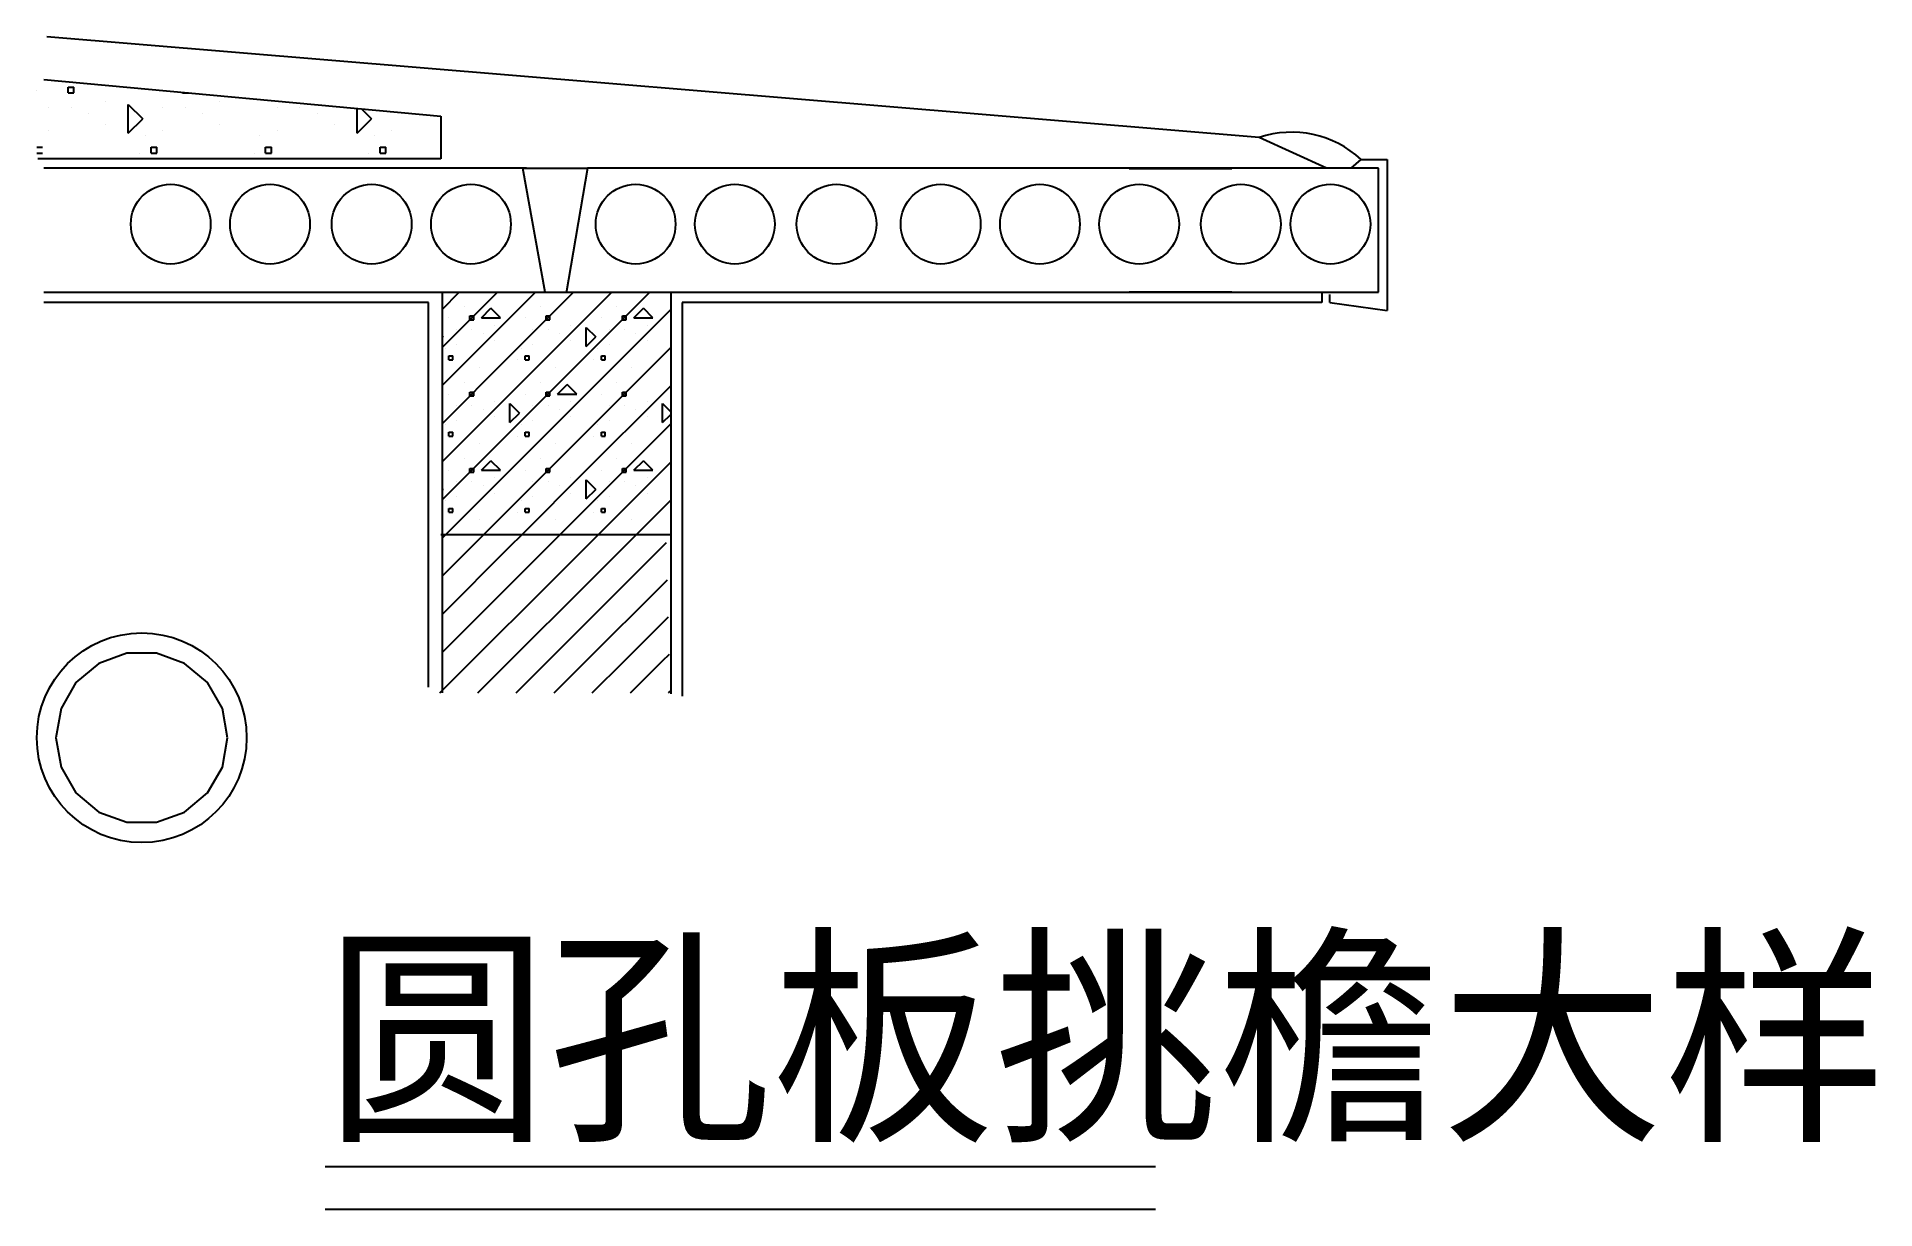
# Model space of a CAD drawing. Header units: metres. Extents: x 10728 to 12656, y 7559 to 8789.
import ezdxf

# ---------------------------------------------------------------- set-up
doc = ezdxf.new("R2010")
doc.units = ezdxf.units.M
doc.layers.add('DIM', color=3, linetype='Continuous')
doc.layers.add('PUB_TEXT', color=7, linetype='Continuous')

# ---------------------------------------------------------------- blocks, each defined once
blk = doc.blocks.new('M_N7')
for p, q in [((-665, 644.17), (-248.66, 605.72)), ((-248.66, 605.72), (-248.66, 560.87)), ((680.09, 551.26), (609.63, 583.3)), ((-248.66, 560.87), (-671.41, 560.87)), ((705.87, 551.26), (716.38, 560.26)), ((716.38, 560.26), (743.69, 560.26)), ((743.69, 560.26), (743.69, 401.92)), ((-162.77, 551.26), (-94.94, 551.26)), ((473.17, 550.95), (581.02, 550.95)), ((734.53, 420.88), (734.53, 551.26)), ((-261.48, 410.3), (-665, 410.3)), ((-261.48, 6.64), (-261.48, 410.3)), ((-247.36, 420.88), (-247.36, 166.82)), ((675.41, 410.3), (4.34, 410.3)), ((4.34, 410.3), (4.34, -2.97)), ((581.02, 420.88), (473.17, 420.88)), ((675.41, 419.74), (675.41, 410.3)), ((683.81, 410.3), (683.81, 418.69)), ((683.81, 410.3), (743.69, 401.92)), ((-247.36, 166.82), (-247.36, 0.5))]:
    blk.add_line(p, q)
at = {"color": 0, "linetype": 'CONTINUOUS'}
for p, q in [((-672.45, 633), (-672.45, 633)), ((-639.45, 630), (-639.45, 636)), ((-639.45, 636), (-633.45, 636)), ((-639.45, 630), (-633.45, 630)), ((-633.45, 630), (-633.45, 636)), ((-600.45, 621), (-600.45, 621)), ((-576.45, 588), (-576.45, 618)), ((-576.45, 618), (-561.39, 602.94)), ((-552.45, 633), (-552.45, 633)), ((-519.45, 630), (-519.45, 630.73)), ((-519.45, 630), (-513.45, 630)), ((-513.45, 630), (-513.45, 630.17)), ((-480.45, 621), (-480.45, 621)), ((-660.45, 615), (-660.45, 615)), ((-636.45, 615), (-636.45, 615)), ((-618.45, 609), (-618.45, 609)), ((-576.45, 588), (-561.39, 603.06)), ((-540.45, 615), (-540.45, 615)), ((-516.45, 615), (-516.45, 615)), ((-498.45, 609), (-498.45, 609)), ((-420.45, 615), (-420.45, 615)), ((-396.45, 615), (-396.45, 615)), ((-378.45, 609), (-378.45, 609)), ((-336.45, 588), (-336.45, 613.83)), ((-336.45, 588), (-321.39, 603.06)), ((-331.86, 613.41), (-321.39, 602.94)), ((-660.45, 591), (-660.45, 591)), ((-600.45, 597), (-600.45, 597)), ((-558.45, 585), (-558.45, 585)), ((-540.45, 591), (-540.45, 591)), ((-480.45, 597), (-480.45, 597)), ((-438.45, 585), (-438.45, 585)), ((-420.45, 591), (-420.45, 591)), ((-360.45, 597), (-360.45, 597)), ((-318.45, 585), (-318.45, 585)), ((-300.45, 591), (-300.45, 591)), ((-672.45, 573), (-666.45, 573)), ((-672.45, 567), (-666.45, 567)), ((-564.45, 567), (-564.45, 567)), ((-552.45, 573), (-546.45, 573)), ((-552.45, 567), (-552.45, 573)), ((-552.45, 567), (-546.45, 567)), ((-546.45, 567), (-546.45, 573)), ((-444.45, 567), (-444.45, 567)), ((-432.45, 573), (-426.45, 573)), ((-432.45, 567), (-432.45, 573)), ((-432.45, 567), (-426.45, 567)), ((-426.45, 567), (-426.45, 573)), ((-324.45, 567), (-324.45, 567)), ((-312.45, 573), (-306.45, 573)), ((-312.45, 567), (-312.45, 573)), ((-312.45, 567), (-306.45, 567)), ((-306.45, 567), (-306.45, 573))]:
    blk.add_line(p, q, dxfattribs=at)
at = {"color": 0}
for p, q in [((-247.36, 362.95), (-189.43, 420.88)), ((-247.36, 402.95), (-229.43, 420.88)), ((-224.21, 406.1), (-224.21, 406.1)), ((-216.21, 354.1), (-149.43, 420.88)), ((-176.21, 354.1), (-109.43, 420.88)), ((-144.21, 406.1), (-144.21, 406.1)), ((-96.21, 394.1), (-69.43, 420.88)), ((-96.21, 354.1), (-29.43, 420.88)), ((-64.21, 406.1), (-64.21, 406.1)), ((-240.21, 394.1), (-240.21, 394.1)), ((-218.21, 396.1), (-214.21, 396.1)), ((-218.21, 392.1), (-218.21, 396.1)), ((-218.21, 392.1), (-214.21, 392.1)), ((-214.21, 392.1), (-214.21, 396.1)), ((-206.21, 394.1), (-196.17, 404.14)), ((-206.21, 394.1), (-186.21, 394.1)), ((-186.21, 394.1), (-196.25, 404.14)), ((-192.21, 386.1), (-192.21, 386.1)), ((-176.21, 314.1), (-96.21, 394.1)), ((-160.21, 394.1), (-160.21, 394.1)), ((-138.21, 396.1), (-134.21, 396.1)), ((-138.21, 392.1), (-138.21, 396.1)), ((-138.21, 392.1), (-134.21, 392.1)), ((-134.21, 392.1), (-134.21, 396.1)), ((-112.21, 386.1), (-112.21, 386.1)), ((-96.21, 394.1), (-96.21, 394.1)), ((-80.21, 394.1), (-80.21, 394.1)), ((-58.21, 396.1), (-54.21, 396.1)), ((-58.21, 392.1), (-58.21, 396.1)), ((-58.21, 392.1), (-54.21, 392.1)), ((-56.21, 354.1), (-7.87, 402.44)), ((-54.21, 392.1), (-54.21, 396.1)), ((-46.21, 394.1), (-36.17, 404.14)), ((-46.21, 394.1), (-26.21, 394.1)), ((-26.21, 394.1), (-36.25, 404.14)), ((-32.21, 386.1), (-32.21, 386.1)), ((-247.36, 375.24), (-246.17, 374.06)), ((-247.36, 372.95), (-246.17, 374.14)), ((-232.21, 382.1), (-232.21, 382.1)), ((-216.21, 382.1), (-216.21, 382.1)), ((-204.21, 378.1), (-204.21, 378.1)), ((-192.21, 370.1), (-192.21, 370.1)), ((-152.21, 382.1), (-152.21, 382.1)), ((-136.21, 382.1), (-136.21, 382.1)), ((-124.21, 378.1), (-124.21, 378.1)), ((-112.21, 370.1), (-112.21, 370.1)), ((-96.21, 384.1), (-86.17, 374.06)), ((-96.21, 364.1), (-96.21, 384.1)), ((-96.21, 364.1), (-86.17, 374.14)), ((-72.21, 382.1), (-72.21, 382.1)), ((-56.21, 382.1), (-56.21, 382.1)), ((-44.21, 378.1), (-44.21, 378.1)), ((-32.21, 370.1), (-32.21, 370.1)), ((-247.36, 282.95), (-176.21, 354.1)), ((-247.36, 322.95), (-216.21, 354.1)), ((-244.21, 362.1), (-244.21, 362.1)), ((-240.21, 350.1), (-240.21, 354.1)), ((-240.21, 354.1), (-236.21, 354.1)), ((-240.21, 350.1), (-236.21, 350.1)), ((-236.21, 350.1), (-236.21, 354.1)), ((-232.21, 366.1), (-232.21, 366.1)), ((-216.21, 354.1), (-216.21, 354.1)), ((-176.21, 274.1), (-96.21, 354.1)), ((-176.21, 354.1), (-176.21, 354.1)), ((-168.21, 350.1), (-168.21, 350.1)), ((-164.21, 362.1), (-164.21, 362.1)), ((-160.21, 350.1), (-160.21, 354.1)), ((-160.21, 354.1), (-156.21, 354.1)), ((-160.21, 350.1), (-156.21, 350.1)), ((-156.21, 350.1), (-156.21, 354.1)), ((-152.21, 366.1), (-152.21, 366.1)), ((-136.21, 274.1), (-56.21, 354.1)), ((-96.21, 274.1), (-16.21, 354.1)), ((-96.21, 354.1), (-96.21, 354.1)), ((-88.21, 350.1), (-88.21, 350.1)), ((-84.21, 362.1), (-84.21, 362.1)), ((-80.21, 350.1), (-80.21, 354.1)), ((-80.21, 354.1), (-76.21, 354.1)), ((-80.21, 350.1), (-76.21, 350.1)), ((-76.21, 350.1), (-76.21, 354.1)), ((-72.21, 366.1), (-72.21, 366.1)), ((-56.21, 354.1), (-56.21, 354.1)), ((-16.21, 354.1), (-7.87, 362.44)), ((-16.21, 354.1), (-16.21, 354.1)), ((-8.21, 350.1), (-8.21, 350.1)), ((-208.21, 342.1), (-208.21, 342.1)), ((-128.21, 342.1), (-128.21, 342.1)), ((-48.21, 342.1), (-48.21, 342.1)), ((-247.36, 242.95), (-176.21, 314.1)), ((-240.21, 314.1), (-240.21, 314.1)), ((-224.21, 326.1), (-224.21, 326.1)), ((-218.21, 316.1), (-214.21, 316.1)), ((-218.21, 312.1), (-218.21, 316.1)), ((-218.21, 312.1), (-214.21, 312.1)), ((-214.21, 312.1), (-214.21, 316.1)), ((-176.21, 314.1), (-176.21, 314.1)), ((-160.21, 314.1), (-160.21, 314.1)), ((-144.21, 326.1), (-144.21, 326.1)), ((-138.21, 316.1), (-134.21, 316.1)), ((-138.21, 312.1), (-138.21, 316.1)), ((-138.21, 312.1), (-134.21, 312.1)), ((-134.21, 312.1), (-134.21, 316.1)), ((-126.21, 314.1), (-116.17, 324.14)), ((-126.21, 314.1), (-106.21, 314.1)), ((-106.21, 314.1), (-116.25, 324.14)), ((-96.21, 234.1), (-16.21, 314.1)), ((-80.21, 314.1), (-80.21, 314.1)), ((-64.21, 326.1), (-64.21, 326.1)), ((-58.21, 316.1), (-54.21, 316.1)), ((-58.21, 312.1), (-58.21, 316.1)), ((-58.21, 312.1), (-54.21, 312.1)), ((-54.21, 312.1), (-54.21, 316.1)), ((-16.21, 314.1), (-7.87, 322.44)), ((-16.21, 314.1), (-16.21, 314.1)), ((-232.21, 302.1), (-232.21, 302.1)), ((-216.21, 302.1), (-216.21, 302.1)), ((-204.21, 298.1), (-204.21, 298.1)), ((-192.21, 306.1), (-192.21, 306.1)), ((-192.21, 290.1), (-192.21, 290.1)), ((-176.21, 304.1), (-166.17, 294.06)), ((-176.21, 284.1), (-176.21, 304.1)), ((-176.21, 284.1), (-166.17, 294.14)), ((-152.21, 302.1), (-152.21, 302.1)), ((-136.21, 302.1), (-136.21, 302.1)), ((-124.21, 298.1), (-124.21, 298.1)), ((-112.21, 306.1), (-112.21, 306.1)), ((-112.21, 290.1), (-112.21, 290.1)), ((-72.21, 302.1), (-72.21, 302.1)), ((-56.21, 302.1), (-56.21, 302.1)), ((-44.21, 298.1), (-44.21, 298.1)), ((-32.21, 306.1), (-32.21, 306.1)), ((-32.21, 290.1), (-32.21, 290.1)), ((-16.21, 304.1), (-7.87, 295.75)), ((-16.21, 284.1), (-16.21, 304.1)), ((-16.21, 284.1), (-7.87, 292.44)), ((-247.36, 202.95), (-176.21, 274.1)), ((-244.21, 282.1), (-244.21, 282.1)), ((-240.21, 270.1), (-240.21, 274.1)), ((-240.21, 274.1), (-236.21, 274.1)), ((-240.21, 270.1), (-236.21, 270.1)), ((-236.21, 270.1), (-236.21, 274.1)), ((-232.21, 286.1), (-232.21, 286.1)), ((-216.21, 194.1), (-136.21, 274.1)), ((-176.21, 194.1), (-96.21, 274.1)), ((-176.21, 274.1), (-176.21, 274.1)), ((-168.21, 270.1), (-168.21, 270.1)), ((-164.21, 282.1), (-164.21, 282.1)), ((-160.21, 270.1), (-160.21, 274.1)), ((-160.21, 274.1), (-156.21, 274.1)), ((-160.21, 270.1), (-156.21, 270.1)), ((-156.21, 270.1), (-156.21, 274.1)), ((-152.21, 286.1), (-152.21, 286.1)), ((-136.21, 274.1), (-136.21, 274.1)), ((-96.21, 194.1), (-16.21, 274.1)), ((-96.21, 274.1), (-96.21, 274.1)), ((-88.21, 270.1), (-88.21, 270.1)), ((-84.21, 282.1), (-84.21, 282.1)), ((-80.21, 270.1), (-80.21, 274.1)), ((-80.21, 274.1), (-76.21, 274.1)), ((-80.21, 270.1), (-76.21, 270.1)), ((-76.21, 270.1), (-76.21, 274.1)), ((-72.21, 286.1), (-72.21, 286.1)), ((-16.21, 274.1), (-7.87, 282.44)), ((-16.21, 274.1), (-16.21, 274.1)), ((-8.21, 270.1), (-8.21, 270.1)), ((-208.21, 262.1), (-208.21, 262.1)), ((-128.21, 262.1), (-128.21, 262.1)), ((-48.21, 262.1), (-48.21, 262.1)), ((-240.21, 234.1), (-240.21, 234.1)), ((-224.21, 246.1), (-224.21, 246.1)), ((-218.21, 236.1), (-214.21, 236.1)), ((-218.21, 232.1), (-218.21, 236.1)), ((-218.21, 232.1), (-214.21, 232.1)), ((-214.21, 232.1), (-214.21, 236.1)), ((-206.21, 234.1), (-196.17, 244.14)), ((-206.21, 234.1), (-186.21, 234.1)), ((-186.21, 234.1), (-196.25, 244.14)), ((-163.49, 166.82), (-96.21, 234.1)), ((-160.21, 234.1), (-160.21, 234.1)), ((-144.21, 246.1), (-144.21, 246.1)), ((-138.21, 236.1), (-134.21, 236.1)), ((-138.21, 232.1), (-138.21, 236.1)), ((-138.21, 232.1), (-134.21, 232.1)), ((-134.21, 232.1), (-134.21, 236.1)), ((-96.21, 234.1), (-96.21, 234.1)), ((-80.21, 234.1), (-80.21, 234.1)), ((-64.21, 246.1), (-64.21, 246.1)), ((-58.21, 236.1), (-54.21, 236.1)), ((-58.21, 232.1), (-58.21, 236.1)), ((-58.21, 232.1), (-54.21, 232.1)), ((-56.21, 194.1), (-7.87, 242.44)), ((-54.21, 232.1), (-54.21, 236.1)), ((-46.21, 234.1), (-36.17, 244.14)), ((-46.21, 234.1), (-26.21, 234.1)), ((-26.21, 234.1), (-36.25, 244.14)), ((-247.36, 215.24), (-246.17, 214.06)), ((-247.36, 212.95), (-246.17, 214.14)), ((-232.21, 222.1), (-232.21, 222.1)), ((-216.21, 222.1), (-216.21, 222.1)), ((-204.21, 218.1), (-204.21, 218.1)), ((-192.21, 226.1), (-192.21, 226.1)), ((-152.21, 222.1), (-152.21, 222.1)), ((-136.21, 222.1), (-136.21, 222.1)), ((-124.21, 218.1), (-124.21, 218.1)), ((-112.21, 226.1), (-112.21, 226.1)), ((-96.21, 204.1), (-96.21, 224.1)), ((-96.21, 224.1), (-86.17, 214.06)), ((-96.21, 204.1), (-86.17, 214.14)), ((-72.21, 222.1), (-72.21, 222.1)), ((-56.21, 222.1), (-56.21, 222.1)), ((-44.21, 218.1), (-44.21, 218.1)), ((-32.21, 226.1), (-32.21, 226.1)), ((-244.21, 202.1), (-244.21, 202.1)), ((-243.49, 166.82), (-216.21, 194.1)), ((-240.21, 190.1), (-240.21, 194.1)), ((-240.21, 194.1), (-236.21, 194.1)), ((-236.21, 190.1), (-236.21, 194.1)), ((-232.21, 206.1), (-232.21, 206.1)), ((-216.21, 194.1), (-216.21, 194.1)), ((-203.49, 166.82), (-176.21, 194.1)), ((-192.21, 210.1), (-192.21, 210.1)), ((-176.21, 194.1), (-176.21, 194.1)), ((-164.21, 202.1), (-164.21, 202.1)), ((-160.21, 190.1), (-160.21, 194.1)), ((-160.21, 194.1), (-156.21, 194.1)), ((-156.21, 190.1), (-156.21, 194.1)), ((-152.21, 206.1), (-152.21, 206.1)), ((-123.49, 166.82), (-96.21, 194.1)), ((-112.21, 210.1), (-112.21, 210.1)), ((-96.21, 194.1), (-96.21, 194.1)), ((-84.21, 202.1), (-84.21, 202.1)), ((-83.49, 166.82), (-56.21, 194.1)), ((-80.21, 190.1), (-80.21, 194.1)), ((-80.21, 194.1), (-76.21, 194.1)), ((-76.21, 190.1), (-76.21, 194.1)), ((-72.21, 206.1), (-72.21, 206.1)), ((-56.21, 194.1), (-56.21, 194.1)), ((-43.49, 166.82), (-16.21, 194.1)), ((-32.21, 210.1), (-32.21, 210.1)), ((-16.21, 194.1), (-7.87, 202.44)), ((-16.21, 194.1), (-16.21, 194.1)), ((-240.21, 190.1), (-236.21, 190.1)), ((-208.21, 182.1), (-208.21, 182.1)), ((-168.21, 190.1), (-168.21, 190.1)), ((-160.21, 190.1), (-156.21, 190.1)), ((-128.21, 182.1), (-128.21, 182.1)), ((-88.21, 190.1), (-88.21, 190.1)), ((-80.21, 190.1), (-76.21, 190.1)), ((-48.21, 182.1), (-48.21, 182.1)), ((-8.21, 190.1), (-8.21, 190.1)), ((-247.36, 122.95), (-203.49, 166.82)), ((-247.36, 162.95), (-243.49, 166.82)), ((-176.21, 154.1), (-163.49, 166.82)), ((-176.21, 114.1), (-123.49, 166.82)), ((-136.21, 114.1), (-83.49, 166.82)), ((-96.21, 114.1), (-43.49, 166.82)), ((-16.21, 154.1), (-12.07, 158.24)), ((-247.36, 82.95), (-176.21, 154.1)), ((-176.21, 154.1), (-176.21, 154.1)), ((-96.21, 74.1), (-16.21, 154.1)), ((-16.21, 154.1), (-16.21, 154.1)), ((-16.21, 114.1), (-11.03, 119.27)), ((-247.36, 42.95), (-176.21, 114.1)), ((-216.21, 34.1), (-136.21, 114.1)), ((-176.21, 34.1), (-96.21, 114.1)), ((-176.21, 114.1), (-176.21, 114.1)), ((-136.21, 114.1), (-136.21, 114.1)), ((-96.21, 114.1), (-96.21, 114.1)), ((-96.21, 34.1), (-16.21, 114.1)), ((-16.21, 114.1), (-16.21, 114.1)), ((-56.21, 34.1), (-9.99, 80.31)), ((-169.81, 0.5), (-96.21, 74.1)), ((-96.21, 74.1), (-96.21, 74.1)), ((-16.21, 34.1), (-8.96, 41.35)), ((-249.81, 0.5), (-216.21, 34.1)), ((-216.21, 34.1), (-216.21, 34.1)), ((-209.81, 0.5), (-176.21, 34.1)), ((-176.21, 34.1), (-176.21, 34.1)), ((-129.81, 0.5), (-96.21, 34.1)), ((-96.21, 34.1), (-96.21, 34.1)), ((-89.81, 0.5), (-56.21, 34.1)), ((-56.21, 34.1), (-56.21, 34.1)), ((-49.81, 0.5), (-16.21, 34.1)), ((-16.21, 34.1), (-16.21, 34.1)), ((-9.81, 0.5), (-7.92, 2.39))]:
    blk.add_line(p, q, dxfattribs=at)
at = {"linetype": 'CONTINUOUS'}
for points in [[(609.63, 583.3), (-661.8, 689.02)], [(-158.99, 551.26), (-665, 551.26)], [(-139.37, 420.87), (-162.77, 551.26)], [(-94.94, 551.26), (-117.36, 419.91)], [(734.53, 551.26), (-94.94, 551.26)], [(-665, 420.87), (-139.37, 420.87)], [(-247.36, 420.88), (-247.36, 0.5)], [(-172.06, 420.88), (734.53, 420.88)], [(-7.07, -0.44), (-7.07, 420.81)], [(-248.66, 166.82), (-8.47, 166.82)]]:
    blk.add_lwpolyline(points, dxfattribs=at)
for centre in [(-531.96, 492.34), (-427.85, 492.34), (-321.21, 492.34), (-217.1, 492.34), (-44.44, 492.34), (59.66, 492.34), (166.3, 492.34), (275.49, 492.34), (379.59, 492.34), (483.7, 492.34), (590.34, 492.34), (684.29, 492.34)]:
    blk.add_circle(centre, 41.86)
blk.add_arc((643.69, 482.29), 106.59, 47.01, 108.64)
at = {"layer": 'DIM', "linetype": 'CONTINUOUS'}
blk.add_lwpolyline([(-472.37, -46.53), (-477.8, -15.74), (-493.42, 11.32), (-517.37, 31.42), (-546.74, 42.11), (-578, 42.11), (-607.37, 31.42), (-631.31, 11.32), (-646.94, -15.74), (-652.37, -46.53), (-646.94, -77.31), (-631.31, -104.38), (-607.37, -124.47), (-578, -135.16), (-546.74, -135.16), (-517.37, -124.47), (-493.42, -104.38), (-477.8, -77.31), (-472.37, -46.53)], dxfattribs=at)
blk.add_circle((-562.37, -46.53), 110, dxfattribs=at)

msp = doc.modelspace()

# ---------------------------------------------------------------- linework, layer by layer
at = {"layer": 'PUB_TEXT'}
for points in [[(11030.02, 7603.76), (11900.68, 7603.76)], [(11030.02, 7558.76), (11900.68, 7558.76)]]:
    msp.add_lwpolyline(points, dxfattribs=at)

# ---------------------------------------------------------------- block references
msp.add_blockref('M_N7', (11400, 8100))

# ---------------------------------------------------------------- texts
msp.add_text('圆孔板挑檐大样', height=180, dxfattribs=at).set_placement((11030.02, 7648.76))

doc.saveas('drawing.dxf')
